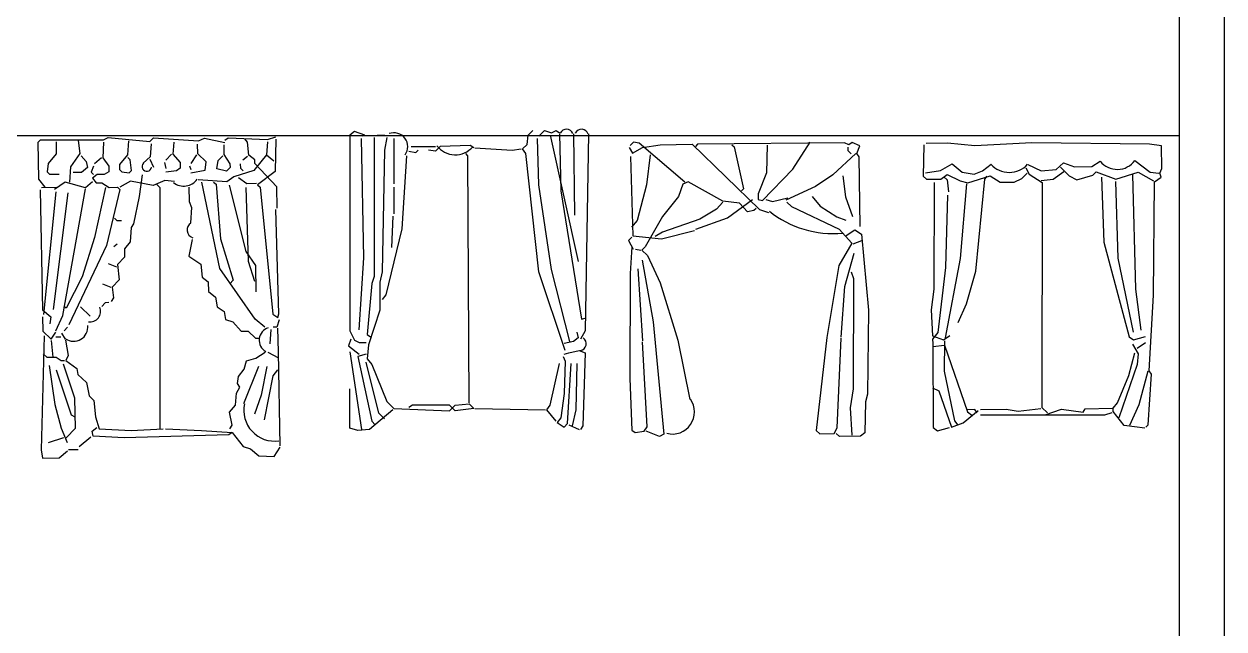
# Model space of a CAD drawing. Header units: inches. Extents: x 8.9 to 51.4, y 16 to 40.8.
# Drawn here: x 42.29 to 51.36, y 28.59 to 33.16 of the extents above; entities that cross this region are included whole.
import ezdxf

# ---------------------------------------------------------------- set-up
doc = ezdxf.new("R2010")
doc.units = ezdxf.units.IN
doc.header["$MEASUREMENT"] = 0
for name, color, linetype in [('02', 2, 'Continuous'), ('4', 4, 'Continuous'), ('kadrbm', 4, 'Continuous')]:
    doc.layers.add(name, color=color, linetype=linetype)

# ---------------------------------------------------------------- blocks, each defined once
blk = doc.blocks.new('kadrbm')
at = {"layer": 'kadrbm', "color": 4}
blk.add_lwpolyline([(0, 0), (0, 24.7972), (21, 24.7972), (21, 0), (0, 0)], close=True, dxfattribs=at)
blk.add_lwpolyline([(20.6631, 0.3257), (20.6631, 24.4603), (0.3369, 24.4603), (0.3369, 0.3257), (20.6631, 0.3257)], dxfattribs=at)

msp = doc.modelspace()

# ---------------------------------------------------------------- linework, layer by layer
at = {"layer": '02'}
for p, q in [((42.8892, 32.2851), (42.9248, 32.3037)), ((42.9248, 32.3037), (43.2398, 32.2733)), ((43.8056, 32.2831), (43.8322, 32.3016)), ((43.8322, 32.3016), (44.1289, 32.2888)), ((44.1289, 32.2888), (44.1915, 32.3079)), ((44.7859, 32.3483), (44.7508, 32.322)), ((44.7508, 32.322), (44.7508, 30.8414)), ((44.8647, 32.322), (44.7859, 32.3483)), ((45.0136, 32.322), (44.8472, 32.3132)), ((44.9348, 32.3045), (44.9348, 31.2531)), ((45.0312, 32.3045), (45.0136, 32.2081)), ((46.0913, 32.2519), (46.1, 32.322)), ((46.1, 32.322), (46.1351, 32.357)), ((46.1789, 32.3132), (46.2227, 32.357)), ((46.2227, 32.357), (46.2752, 32.3395)), ((46.2665, 32.322), (46.4767, 31.367)), ((46.2752, 32.3395), (46.3103, 32.357)), ((46.3103, 32.357), (46.3366, 32.3395)), ((46.3366, 32.3307), (46.3453, 31.9014)), ((46.4417, 32.3307), (46.4505, 31.7175)), ((46.5556, 32.3307), (46.5293, 30.8414)), ((42.3953, 32.2675), (42.413, 32.2858)), ((42.4002, 31.9891), (42.3953, 32.2675)), ((42.413, 32.2858), (42.8892, 32.2851)), ((42.5301, 32.2699), (42.5316, 32.1801)), ((42.7113, 32.1832), (42.7006, 32.2818)), ((42.8895, 32.2672), (42.8825, 32.1502)), ((43.0779, 32.2794), (43.0708, 32.1715)), ((43.2398, 32.2733), (43.2662, 32.3007)), ((43.2491, 32.2555), (43.2418, 32.1565)), ((43.2662, 32.3007), (43.608, 32.2797)), ((43.4196, 32.2674), (43.4121, 32.1775)), ((43.6008, 32.1807), (43.5995, 32.2526)), ((43.608, 32.2797), (43.6526, 32.2984)), ((43.6526, 32.2984), (43.8059, 32.2652)), ((43.7973, 32.2471), (43.7985, 32.1752)), ((43.9766, 32.2682), (43.9581, 32.2948)), ((43.9873, 32.1695), (43.9766, 32.2682)), ((44.1293, 32.2708), (44.122, 32.1719)), ((44.1918, 32.2899), (44.1871, 32.0472)), ((44.8559, 31.3933), (44.8384, 32.2957)), ((45.0837, 32.2957), (45.0837, 31.954)), ((45.2152, 32.2344), (45.3991, 32.2344)), ((45.4342, 32.2344), (45.3991, 32.1993)), ((45.662, 32.2431), (45.4342, 32.2344)), ((45.6882, 32.2256), (45.662, 32.2431)), ((45.697, 32.2256), (45.9774, 32.2081)), ((45.9774, 32.2081), (46.0475, 32.2168)), ((46.0562, 32.2168), (46.0913, 32.2519)), ((46.0825, 32.1818), (46.0562, 32.2168)), ((46.1789, 31.9453), (46.1701, 32.2957)), ((46.863, 32.2271), (46.8888, 32.1858)), ((46.8957, 32.2694), (46.871, 32.2439)), ((46.8888, 32.1858), (46.9632, 32.2288)), ((46.9375, 32.2618), (46.8957, 32.2694)), ((47.2851, 31.9672), (46.9375, 32.2618)), ((46.9632, 32.2288), (47.0964, 32.2479)), ((47.0964, 32.2479), (47.3385, 32.2521)), ((47.3385, 32.2521), (47.8482, 31.7599)), ((47.3803, 32.2528), (47.3639, 32.2358)), ((48.4907, 32.2639), (47.3803, 32.2528)), ((47.6392, 32.249), (47.6562, 32.2326)), ((47.6562, 32.2326), (47.7285, 31.9165)), ((47.9065, 32.2453), (47.9018, 32.0365)), ((48.1017, 32.065), (48.2318, 32.2677)), ((48.5244, 32.2477), (48.4907, 32.2639)), ((48.5164, 32.2309), (48.5168, 32.2059)), ((48.5492, 32.2649), (48.5244, 32.2477)), ((48.6081, 32.2409), (48.5492, 32.2649)), ((48.584, 32.182), (48.6081, 32.2409)), ((49.0913, 32.2491), (49.0873, 32.0122)), ((49.2709, 32.2604), (49.1075, 32.2576)), ((49.4755, 32.2395), (49.2709, 32.2604)), ((49.908, 32.2634), (49.4755, 32.2395)), ((50.7986, 32.2544), (49.908, 32.2634)), ((50.8887, 32.2397), (50.7986, 32.2544)), ((50.8917, 32.0682), (50.8887, 32.2397)), ((42.5316, 32.1801), (42.47, 32.1071)), ((42.6411, 32.0831), (42.7113, 32.1832)), ((42.7206, 32.1654), (42.7573, 32.1211)), ((42.7573, 32.1211), (42.767, 32.0763)), ((42.8736, 32.1501), (42.8205, 32.1042)), ((42.8825, 32.1502), (42.9285, 32.0882)), ((43.0708, 32.1715), (43.0092, 32.0985)), ((43.0894, 32.1359), (43.0712, 32.1535)), ((43.0998, 32.0552), (43.0894, 32.1359)), ((43.2418, 32.1565), (43.1887, 32.1107)), ((43.2702, 32.0761), (43.2421, 32.1385)), ((43.4032, 32.1773), (43.359, 32.1316)), ((43.4121, 32.1775), (43.4671, 32.1155)), ((43.5919, 32.1716), (43.5481, 32.108)), ((43.6647, 32.119), (43.6008, 32.1807)), ((43.7465, 32.0665), (43.7544, 32.1295)), ((43.7544, 32.1295), (43.7897, 32.1661)), ((43.7985, 32.1752), (43.8447, 32.1041)), ((43.9785, 32.1604), (43.943, 32.1328)), ((44.0328, 32.1344), (43.9873, 32.1695)), ((44.122, 32.1719), (44.0252, 32.0534)), ((44.0333, 32.1074), (44.0328, 32.1344)), ((44.122, 32.1719), (44.1767, 32.1279)), ((45.0136, 32.2081), (44.9961, 31.2882)), ((45.1801, 32.1643), (45.1451, 31.6123)), ((45.1976, 32.1993), (45.2502, 32.1906)), ((45.2502, 32.1906), (45.2677, 32.2081)), ((45.3991, 32.1993), (45.3466, 32.2081)), ((45.6444, 32.1643), (45.6269, 32.1818)), ((45.6532, 30.2982), (45.6444, 32.1643)), ((46.1789, 31.2882), (46.0825, 32.1818)), ((46.8725, 32.1605), (46.8913, 31.5595)), ((47.0226, 32.1714), (46.9932, 31.9454)), ((48.5757, 32.1818), (48.4031, 32.0202)), ((48.5168, 32.2059), (48.5423, 32.1812)), ((48.6012, 32.1572), (48.584, 32.182)), ((48.6103, 31.6313), (48.6012, 32.1572)), ((50.3605, 32.0834), (50.4251, 32.1254)), ((50.6864, 32.1299), (50.8023, 32.0421)), ((42.47, 32.1071), (42.4621, 32.0441)), ((42.4621, 32.0441), (42.4804, 32.0264)), ((42.6342, 31.9662), (42.6411, 32.0831)), ((42.7228, 32.0396), (42.6599, 32.0385)), ((42.767, 32.0763), (42.7228, 32.0396)), ((42.8118, 32.0861), (42.7946, 32.0409)), ((42.7946, 32.0409), (42.8129, 32.0232)), ((42.9293, 32.0432), (42.8937, 32.0247)), ((42.9285, 32.0882), (42.9293, 32.0432)), ((43.0092, 32.0985), (43.0099, 32.0626)), ((43.0099, 32.0626), (43.0281, 32.045)), ((43.0281, 32.045), (43.0822, 32.0369)), ((43.0822, 32.0369), (43.0998, 32.0552)), ((43.3504, 32.1135), (43.3601, 32.0687)), ((43.4413, 32.0522), (43.3606, 32.0418)), ((43.4679, 32.0706), (43.4413, 32.0522)), ((43.4671, 32.1155), (43.4679, 32.0706)), ((43.5395, 32.0898), (43.5489, 32.063)), ((43.5494, 32.0361), (43.6568, 32.0559)), ((43.6568, 32.0559), (43.6647, 32.119)), ((43.8187, 32.0498), (43.7465, 32.0665)), ((43.8451, 32.0772), (43.8187, 32.0498)), ((43.8447, 32.1041), (43.8451, 32.0772)), ((44.0252, 32.0534), (43.8733, 32.0058)), ((43.9261, 32.0696), (43.9255, 32.1056)), ((43.9444, 32.052), (43.9261, 32.0696)), ((44.1981, 31.9306), (44.0333, 32.1074)), ((44.1871, 32.0472), (44.0541, 31.9461)), ((47.9018, 32.0365), (47.8378, 31.8767)), ((47.8721, 31.8272), (48.1017, 32.065)), ((49.1032, 32.0369), (49.2173, 32.0553)), ((49.2173, 32.0553), (49.3062, 32.1058)), ((49.3062, 32.1058), (49.3809, 32.0418)), ((49.3809, 32.0418), (49.471, 32.027)), ((49.471, 32.027), (49.5359, 32.0527)), ((49.5359, 32.0527), (49.6004, 32.1028)), ((49.8311, 31.9925), (49.8712, 32.034)), ((49.8623, 32.0747), (49.8877, 32.0261)), ((49.8782, 32.0995), (49.9771, 32.0522)), ((49.9771, 32.0522), (50.0913, 32.0624)), ((50.068, 31.9884), (50.1487, 32.047)), ((50.0913, 32.0624), (50.1476, 32.1124)), ((50.1236, 32.0793), (50.1901, 32.0151)), ((50.1476, 32.1124), (50.2298, 32.0811)), ((50.2298, 32.0811), (50.3605, 32.0834)), ((50.3698, 32.0182), (50.3939, 32.0431)), ((50.3939, 32.0431), (50.5419, 31.9885)), ((50.5419, 31.9885), (50.7125, 32.0405)), ((50.7125, 32.0405), (50.828, 31.9772)), ((50.8023, 32.0421), (50.8678, 32.0351)), ((50.876, 32.0352), (50.8917, 32.0682)), ((50.8847, 32.0027), (50.876, 32.0352)), ((42.4462, 31.927), (42.4002, 31.9891)), ((42.4804, 32.0264), (42.5523, 32.0277)), ((42.5983, 31.9656), (42.5184, 31.9103)), ((42.7517, 31.9233), (42.5983, 31.9656)), ((42.8048, 31.9692), (42.7517, 31.9233)), ((42.8398, 32.0237), (42.8044, 31.9961)), ((42.8044, 31.9961), (42.8319, 31.9607)), ((42.8319, 31.9607), (42.8769, 31.9615)), ((42.8937, 32.0247), (42.8398, 32.0237)), ((42.8769, 31.9615), (42.9314, 31.9265)), ((43.0923, 31.9742), (43.0122, 31.9279)), ((43.2635, 31.9413), (43.0923, 31.9742)), ((43.1813, 32.0207), (43.1572, 31.8586)), ((43.3527, 31.9788), (43.2635, 31.9413)), ((43.2903, 31.9507), (43.3177, 31.9242)), ((43.4247, 31.971), (43.3527, 31.9788)), ((43.8201, 31.969), (43.6042, 31.9832)), ((43.7686, 31.3122), (43.6315, 31.9657)), ((43.7213, 31.9672), (43.7396, 31.9496)), ((43.7396, 31.9496), (43.7737, 31.5369)), ((43.8733, 32.0058), (43.8201, 31.969)), ((43.8385, 31.9423), (43.964, 31.4414)), ((43.9731, 31.9537), (43.9094, 31.9975)), ((44.0449, 31.9549), (43.9731, 31.9537)), ((44.0541, 31.9461), (44.0723, 31.9284)), ((46.2752, 31.3057), (46.1789, 31.9453)), ((46.9932, 31.9454), (46.9227, 31.677)), ((47.2687, 31.9502), (47.2369, 31.8578)), ((47.3101, 31.9677), (47.2687, 31.9502)), ((47.5715, 31.8219), (47.3101, 31.9677)), ((48.4031, 32.0202), (48.271, 31.9343)), ((48.4784, 32.0131), (48.4979, 31.8548)), ((49.0873, 32.0122), (49.1122, 31.9881)), ((49.1122, 31.9881), (49.2184, 31.9899)), ((49.1698, 31.9646), (49.1676, 31.1558)), ((49.2184, 31.9899), (49.2668, 32.0235)), ((49.2426, 32.0067), (49.2675, 31.9826)), ((49.2668, 32.0235), (49.3657, 31.9762)), ((49.2675, 31.9826), (49.2773, 31.8929)), ((49.3657, 31.9762), (49.4231, 31.9608)), ((49.3678, 31.388), (49.4151, 31.9525)), ((49.4231, 31.9608), (49.5938, 32.0128)), ((49.4838, 31.292), (49.5534, 31.9876)), ((49.5534, 31.9876), (49.5693, 32.0124)), ((49.5938, 32.0128), (49.6681, 31.9651)), ((49.6681, 31.9651), (49.7743, 31.967)), ((49.7743, 31.967), (49.8311, 31.9925)), ((49.8877, 32.0261), (49.9868, 31.9625)), ((49.9783, 31.9787), (50.068, 31.9884)), ((49.9868, 31.9625), (49.9838, 30.2632)), ((50.1901, 32.0151), (50.2478, 31.9834)), ((50.2478, 31.9834), (50.3698, 32.0182)), ((50.4354, 32.003), (50.4521, 31.5131)), ((50.5604, 31.3925), (50.5421, 31.9722)), ((50.6952, 31.1579), (50.672, 32.0235)), ((50.8268, 31.1112), (50.8363, 31.9692)), ((50.8363, 31.9692), (50.8847, 32.0027)), ((42.4106, 31.9084), (42.4264, 31.0013)), ((42.4193, 31.9265), (42.536, 31.9286)), ((42.5277, 31.8925), (42.436, 30.9655)), ((42.6176, 31.8851), (42.5073, 31.0027)), ((42.5799, 30.959), (42.7519, 31.9144)), ((42.9044, 31.926), (42.8212, 31.5472)), ((43.0125, 31.9099), (42.9121, 31.4859)), ((42.9314, 31.9265), (42.9942, 31.9276)), ((42.9942, 31.9276), (43.0125, 31.9099)), ((43.1572, 31.8586), (43.1159, 31.6512)), ((43.5333, 31.928), (43.5352, 31.8202)), ((43.9646, 31.9266), (43.9833, 31.3699)), ((44.0723, 31.9284), (44.17, 30.9688)), ((44.2009, 31.769), (44.1981, 31.9306)), ((45.0837, 31.9277), (45.0837, 31.7262)), ((46.3453, 31.9014), (46.503, 30.929)), ((47.2369, 31.8578), (47.1143, 31.7054)), ((47.7285, 31.9165), (47.7121, 31.8995)), ((47.8378, 31.8767), (47.8385, 31.8349)), ((48.271, 31.9343), (48.0474, 31.8302)), ((48.2473, 31.8588), (48.307, 31.7847)), ((48.4979, 31.8548), (48.5506, 31.7054)), ((49.2695, 31.8683), (49.2546, 31.3207)), ((43.5352, 31.8202), (43.5539, 31.7756)), ((43.5539, 31.7756), (43.547, 31.6587)), ((44.2149, 30.9696), (44.1921, 31.7598)), ((47.5225, 31.7626), (47.3985, 31.6853)), ((47.5717, 31.8136), (47.5225, 31.7626)), ((47.697, 31.8074), (47.5715, 31.8219)), ((47.6071, 31.6973), (47.7968, 31.8342)), ((47.7566, 31.7416), (47.697, 31.8074)), ((47.823, 31.7679), (47.8066, 31.7509)), ((47.8385, 31.8349), (47.8721, 31.8272)), ((47.8482, 31.7599), (47.9154, 31.7361)), ((47.897, 31.836), (47.9473, 31.8201)), ((47.9473, 31.8201), (48.0638, 31.8472)), ((48.056, 31.8137), (48.09, 31.7809)), ((48.09, 31.7809), (48.452, 31.6118)), ((48.307, 31.7847), (48.4337, 31.7034)), ((42.9714, 31.6936), (42.9896, 31.6759)), ((42.9896, 31.6759), (43.0256, 31.6766)), ((45.075, 31.7087), (45.0662, 31.4722)), ((46.9227, 31.677), (46.8818, 31.6262)), ((47.1143, 31.7054), (46.9846, 31.4776)), ((47.3985, 31.6853), (47.1163, 31.5885)), ((47.3665, 31.6096), (47.6071, 31.6973)), ((47.8066, 31.7509), (47.7566, 31.7416)), ((48.4337, 31.7034), (48.5009, 31.6795)), ((43.0984, 31.6239), (43.0913, 31.516)), ((43.1159, 31.6512), (43.0984, 31.6239)), ((45.1451, 31.6123), (45.0224, 31.113)), ((47.1163, 31.5885), (47.0585, 31.5541)), ((47.1088, 31.5383), (47.3583, 31.6011)), ((48.452, 31.6118), (48.5457, 31.5049)), ((48.503, 31.5626), (48.569, 31.6055)), ((48.569, 31.6055), (48.6197, 31.573)), ((42.9121, 31.4859), (42.6261, 30.888)), ((42.8212, 31.5472), (42.7276, 31.2491)), ((42.9928, 31.4963), (42.9662, 31.4779)), ((43.0913, 31.516), (43.0473, 31.4613)), ((43.5582, 31.5331), (43.5334, 31.4069)), ((43.7737, 31.5369), (43.869, 31.2241)), ((46.8831, 31.551), (46.8585, 31.5256)), ((46.8585, 31.5256), (46.8931, 31.4594)), ((46.8913, 31.5595), (47.1088, 31.5383)), ((48.5457, 31.5049), (48.4485, 31.3362)), ((48.6206, 31.5229), (48.5542, 31.4967)), ((48.6197, 31.573), (48.6715, 30.9977)), ((50.4521, 31.5131), (50.6443, 30.7976)), ((43.0484, 31.3985), (42.9955, 31.3436)), ((43.0473, 31.4613), (43.0484, 31.3985)), ((43.5334, 31.4069), (43.6243, 31.3456)), ((43.964, 31.4414), (44.0378, 31.3349)), ((46.8845, 31.4759), (46.8713, 31.2753)), ((46.9098, 31.4596), (46.9517, 31.452)), ((46.9846, 31.4776), (46.96, 31.4522)), ((46.96, 31.4522), (47.0025, 31.4112)), ((47.0025, 31.4112), (47.098, 31.2041)), ((48.493, 31.1783), (48.5637, 31.4301)), ((42.9234, 31.3514), (42.9868, 31.3255)), ((42.9955, 31.3436), (43.0065, 31.227)), ((43.6243, 31.3456), (43.635, 31.247)), ((44.0359, 30.9305), (43.7686, 31.3122)), ((43.9833, 31.3699), (44.0308, 31.2179)), ((44.0378, 31.3349), (44.0412, 31.1373)), ((44.8209, 30.8501), (44.8559, 31.3933)), ((46.4154, 30.7625), (46.2752, 31.3057)), ((46.9291, 31.3097), (46.9636, 30.7675)), ((46.9613, 31.377), (47.0446, 30.9108)), ((48.4485, 31.3362), (48.3578, 30.7918)), ((49.2546, 31.3207), (49.1978, 30.8295)), ((49.2557, 30.7897), (49.3678, 31.388)), ((50.6764, 30.8308), (50.5604, 31.3925)), ((42.7276, 31.2491), (42.6059, 31.0134)), ((43.0065, 31.227), (42.9535, 31.1722)), ((43.635, 31.247), (43.6806, 31.2118)), ((43.869, 31.2241), (43.8425, 31.1967)), ((44.9348, 31.2531), (44.9173, 31.2006)), ((44.9961, 31.2882), (44.9786, 31.2093)), ((46.3804, 30.6924), (46.1789, 31.2882)), ((46.8713, 31.2753), (46.8684, 30.4819)), ((48.5412, 31.2877), (48.5588, 31.2379)), ((48.5588, 31.2379), (48.5566, 30.4028)), ((49.4146, 31.0457), (49.4838, 31.292)), ((42.8812, 31.1979), (42.9445, 31.172)), ((42.9535, 31.1722), (42.9639, 31.0915)), ((43.6806, 31.2118), (43.6818, 31.14)), ((43.6818, 31.14), (43.7365, 31.096)), ((44.9173, 31.2006), (44.8822, 30.8151)), ((44.9786, 31.2093), (44.9786, 30.9991)), ((47.098, 31.2041), (47.2308, 30.7721)), ((48.4663, 30.7937), (48.493, 31.1783)), ((49.1676, 31.1558), (49.1458, 31.0002)), ((50.7333, 30.8482), (50.6952, 31.1579)), ((42.6059, 31.0134), (42.5876, 31.031)), ((42.9017, 31.0545), (42.8752, 31.0271)), ((42.9286, 31.055), (42.9017, 31.0545)), ((42.9639, 31.0915), (42.9464, 31.0643)), ((43.7365, 31.096), (43.7467, 31.0243)), ((45.0224, 31.113), (44.9961, 31.0779)), ((49.3517, 30.9057), (49.4146, 31.0457)), ((50.7959, 30.5388), (50.8268, 31.1112)), ((42.4264, 31.0013), (42.4902, 30.9485)), ((42.4274, 30.9474), (42.4293, 30.8396)), ((42.4902, 30.9485), (42.4822, 30.8944)), ((42.5281, 30.8413), (42.5799, 30.959)), ((42.7135, 31.0243), (42.7866, 30.9537)), ((43.7467, 31.0243), (43.8012, 30.9893)), ((43.8012, 30.9893), (43.8113, 30.9266)), ((44.17, 30.9688), (44.2063, 30.9425)), ((44.2063, 30.9425), (44.2149, 30.9696)), ((44.9786, 30.9991), (44.891, 30.7362)), ((48.6715, 30.9977), (48.6659, 30.3629)), ((49.1458, 31.0002), (49.1574, 30.8043)), ((42.6174, 30.8698), (42.5909, 30.8424)), ((43.8113, 30.9266), (43.8655, 30.9096)), ((43.8655, 30.9096), (43.9296, 30.8388)), ((44.1088, 30.8689), (44.0359, 30.9305)), ((44.154, 30.8517), (44.1469, 30.7438)), ((44.1986, 30.8705), (44.1717, 30.87)), ((44.2156, 30.9247), (44.1986, 30.8705)), ((44.2109, 30.682), (44.2078, 30.8617)), ((46.503, 30.929), (46.5293, 30.9377)), ((47.0446, 30.9108), (47.1263, 30.0605)), ((42.4389, 30.8038), (42.418, 29.941)), ((42.4293, 30.8396), (42.4932, 30.7778)), ((42.4932, 30.7778), (42.5282, 30.8323)), ((42.4934, 30.7688), (42.5046, 30.6433)), ((42.5288, 30.7964), (42.5648, 30.797)), ((42.601, 30.7797), (42.5733, 30.8242)), ((42.6012, 30.7707), (42.6212, 30.6543)), ((43.9296, 30.8388), (43.9835, 30.8398)), ((43.9835, 30.8398), (44.0384, 30.7868)), ((44.0384, 30.7868), (44.0653, 30.7873)), ((44.7596, 30.78), (44.7421, 30.7275)), ((44.7508, 30.8414), (44.7859, 30.7713)), ((44.7859, 30.7713), (44.8209, 30.7537)), ((44.8822, 30.8151), (44.9085, 30.7976)), ((46.4417, 30.7625), (46.3716, 30.745)), ((46.4767, 30.7888), (46.4417, 30.7625)), ((46.468, 30.8326), (46.4767, 30.7888)), ((46.5293, 30.8414), (46.4943, 30.78)), ((47, 30.1168), (46.9638, 30.7591)), ((47.2308, 30.7721), (47.3221, 30.3228)), ((48.3578, 30.7918), (48.2782, 30.089)), ((48.4365, 30.1084), (48.4664, 30.7854)), ((49.1574, 30.8043), (49.2396, 30.7731)), ((49.1978, 30.8295), (49.1578, 30.7798)), ((49.1578, 30.7798), (49.1584, 30.7472)), ((49.2396, 30.7731), (49.2881, 30.8066)), ((49.248, 30.7651), (49.2438, 30.5362)), ((50.6443, 30.7976), (50.6774, 30.7737)), ((50.6774, 30.7737), (50.7668, 30.7997)), ((42.4322, 30.669), (42.4596, 30.6425)), ((44.041, 30.6341), (44.1121, 30.6803)), ((44.1301, 30.6806), (44.2117, 30.6371)), ((44.2233, 29.9725), (44.2109, 30.682)), ((44.7421, 30.7275), (44.8209, 30.6661)), ((44.7508, 30.6837), (44.8384, 30.0967)), ((44.8209, 30.7537), (44.8735, 30.7537)), ((44.891, 30.7362), (44.8822, 30.6311)), ((46.3716, 30.6661), (46.4067, 30.6749)), ((46.4067, 30.6749), (46.4855, 30.6924)), ((46.4855, 30.6924), (46.5293, 30.6749)), ((46.5293, 30.6749), (46.5118, 30.123)), ((49.1584, 30.7472), (49.1614, 30.11)), ((49.1588, 30.7227), (49.2485, 30.7324)), ((49.2485, 30.7324), (49.4207, 30.2289)), ((50.6413, 30.5035), (50.6873, 30.6758)), ((50.6698, 30.7409), (50.7119, 30.6681)), ((50.7677, 30.7507), (50.7031, 30.7088)), ((50.7119, 30.6681), (50.7052, 30.5863)), ((42.4596, 30.6425), (42.5315, 30.6437)), ((42.4787, 30.5799), (42.5198, 30.2842)), ((42.5315, 30.6437), (42.5679, 30.6174)), ((42.5679, 30.6174), (42.5948, 30.6179)), ((42.6717, 30.3317), (42.5863, 30.5908)), ((42.6212, 30.6543), (42.6038, 30.618)), ((42.6038, 30.618), (42.6858, 30.5566)), ((43.9526, 30.5517), (43.9695, 30.6149)), ((43.9695, 30.6149), (44.041, 30.6341)), ((44.8735, 30.6661), (44.8121, 30.6486)), ((44.8121, 30.6486), (44.9173, 30.158)), ((44.9698, 30.2193), (44.8735, 30.6048)), ((44.8822, 30.6311), (44.9173, 30.5873)), ((44.9173, 30.5873), (45.0312, 30.3069)), ((46.2665, 30.2807), (46.3366, 30.5961)), ((46.3629, 30.6486), (46.3804, 30.6136)), ((46.3804, 30.6136), (46.3716, 30.3683)), ((46.3979, 30.1405), (46.4242, 30.5961)), ((46.468, 30.5961), (46.4592, 30.2456)), ((50.7052, 30.5863), (50.5652, 30.1835)), ((42.647, 30.2055), (42.5332, 30.5449)), ((42.6858, 30.5566), (42.6955, 30.5118)), ((42.6955, 30.5118), (42.7595, 30.4501)), ((43.9006, 30.443), (43.9087, 30.4971)), ((43.9087, 30.4971), (43.9526, 30.5517)), ((44.0601, 30.5716), (43.9482, 30.2911)), ((44.123, 30.5727), (44.0818, 30.3563)), ((44.1691, 30.5016), (44.1031, 30.168)), ((44.2043, 30.5472), (44.1691, 30.5016)), ((49.2438, 30.5362), (49.3238, 30.1619)), ((50.555, 30.2977), (50.6413, 30.5035)), ((50.7186, 30.2842), (50.7877, 30.5387)), ((50.7867, 30.1302), (50.8127, 30.5146)), ((50.8127, 30.5146), (50.7959, 30.5388)), ((42.7595, 30.4501), (42.7792, 30.3516)), ((43.8929, 30.371), (43.919, 30.4164)), ((43.919, 30.4164), (43.9006, 30.443)), ((44.7508, 30.1054), (44.7508, 30.4033)), ((46.8684, 30.4819), (46.8836, 30.0897)), ((48.5566, 30.4028), (48.5341, 30.2604)), ((49.1561, 30.4122), (49.2055, 30.3885)), ((42.6756, 30.1072), (42.6717, 30.3317)), ((42.7792, 30.3516), (42.8157, 30.3163)), ((42.8157, 30.3163), (42.8269, 30.1907)), ((43.8855, 30.281), (43.8929, 30.371)), ((44.0818, 30.3563), (44.0304, 30.2117)), ((45.0312, 30.3069), (45.0837, 30.2544)), ((46.3716, 30.3683), (46.3453, 30.1843)), ((48.6659, 30.3629), (48.6502, 30.3042)), ((49.2055, 30.3885), (49.3002, 30.1124)), ((42.5198, 30.2842), (42.5679, 30.1053)), ((43.8415, 30.2264), (43.8855, 30.281)), ((43.8612, 30.1279), (43.8415, 30.2264)), ((45.075, 30.2456), (44.8998, 30.0967)), ((45.0136, 30.1755), (44.9698, 30.2193)), ((45.0837, 30.2544), (45.5043, 30.2368)), ((45.2239, 30.2807), (45.1976, 30.2631)), ((45.5043, 30.2807), (45.2239, 30.2807)), ((45.5043, 30.2368), (45.5481, 30.2807)), ((45.5481, 30.2368), (45.5043, 30.2807)), ((45.5481, 30.2807), (45.6532, 30.2894)), ((45.6882, 30.2544), (45.5481, 30.2368)), ((45.6532, 30.2894), (45.6882, 30.2544)), ((45.697, 30.2544), (46.2314, 30.2456)), ((46.2402, 30.2456), (46.2665, 30.2807)), ((46.3103, 30.158), (46.2402, 30.2456)), ((46.4592, 30.2456), (46.4329, 30.123)), ((48.5341, 30.2604), (48.5461, 30.0519)), ((48.6502, 30.3042), (48.6459, 30.0703)), ((49.3895, 30.1467), (49.5022, 30.2385)), ((49.4776, 30.2462), (49.4204, 30.2452)), ((49.4207, 30.2289), (49.4538, 30.205)), ((49.4943, 30.222), (49.4776, 30.2462)), ((49.5184, 30.2469), (49.7144, 30.2504)), ((49.7144, 30.2504), (49.8045, 30.2356)), ((49.8045, 30.2356), (49.9758, 30.2549)), ((49.9838, 30.2632), (50.0253, 30.2231)), ((50.0093, 30.2065), (50.1311, 30.2495)), ((50.1311, 30.2495), (50.2948, 30.2278)), ((50.2948, 30.2278), (50.3107, 30.2526)), ((50.3107, 30.2526), (50.5149, 30.2562)), ((50.4586, 30.2062), (50.5155, 30.2235)), ((50.5231, 30.2563), (50.555, 30.2977)), ((50.5235, 30.2318), (50.5231, 30.2563)), ((50.607, 30.1271), (50.5235, 30.2318)), ((50.6479, 30.1278), (50.7186, 30.2842)), ((42.6742, 30.188), (42.647, 30.2055)), ((42.8269, 30.1907), (42.8554, 30.1013)), ((43.8437, 30.1006), (43.8612, 30.1279)), ((44.9173, 30.158), (44.9436, 30.1317)), ((46.3453, 30.1843), (46.319, 30.1492)), ((46.319, 30.1492), (46.3716, 30.1142)), ((46.3716, 30.1142), (46.3979, 30.1405)), ((46.4067, 30.1317), (46.4855, 30.0967)), ((49.3002, 30.1124), (49.3895, 30.1467)), ((49.3238, 30.1619), (49.3489, 30.1296)), ((49.5191, 30.2061), (50.4586, 30.2062)), ((50.7626, 30.1053), (50.607, 30.1271)), ((50.7706, 30.1136), (50.7867, 30.1302)), ((42.5871, 30.0338), (42.4709, 29.9958)), ((42.5679, 30.1053), (42.6146, 29.9983)), ((42.605, 30.0341), (42.6756, 30.1072)), ((42.7936, 30.0374), (42.7051, 29.964)), ((42.8018, 30.0824), (42.8373, 30.11)), ((42.8115, 30.0467), (42.8018, 30.0824)), ((43.0453, 30.0328), (42.8115, 30.0467)), ((42.8554, 30.1013), (43.0982, 30.0876)), ((43.8355, 30.0556), (43.0453, 30.0328)), ((43.0982, 30.0876), (43.3406, 30.1008)), ((43.3585, 30.1011), (43.6283, 30.0879)), ((43.6283, 30.0879), (43.8621, 30.074)), ((43.8621, 30.074), (43.8355, 30.0556)), ((43.8621, 30.074), (43.9449, 29.9676)), ((44.8121, 30.0879), (44.7508, 30.1054)), ((44.8998, 30.0967), (44.8121, 30.0879)), ((46.5118, 30.123), (46.4943, 30.0967)), ((46.8836, 30.0897), (46.9089, 30.0734)), ((46.9089, 30.0734), (46.9756, 30.0829)), ((46.9756, 30.0829), (47, 30.1168)), ((47.0932, 30.0432), (46.9923, 30.0832)), ((47.1263, 30.0605), (47.0932, 30.0432)), ((48.2782, 30.089), (48.3037, 30.0643)), ((48.3037, 30.0643), (48.4122, 30.0662)), ((48.4122, 30.0662), (48.4365, 30.1084)), ((48.4544, 30.0419), (48.4289, 30.0665)), ((48.613, 30.0447), (48.4544, 30.0419)), ((48.6459, 30.0703), (48.613, 30.0447)), ((49.1614, 30.11), (49.1945, 30.0861)), ((49.1945, 30.0861), (49.2839, 30.1121)), ((42.6246, 29.9446), (42.6964, 29.9458)), ((43.9449, 29.9676), (43.9991, 29.9506)), ((43.9991, 29.9506), (44.0629, 29.8978)), ((44.1798, 29.8909), (44.2234, 29.9635)), ((42.418, 29.941), (42.4281, 29.8783)), ((42.4281, 29.8783), (42.5538, 29.8805)), ((42.5538, 29.8805), (42.6157, 29.9354)), ((44.0629, 29.8978), (44.1798, 29.8909))]:
    msp.add_line(p, q, dxfattribs=at)
msp.add_lwpolyline([(43.3154, 31.9247), (43.3154, 30.0952)], dxfattribs=at)
for centre, radius, start, end in [((45.0837, 32.2344), 0.1051, 323.97263, 109.98311), ((46.3891, 32.3132), 0.0526, 23.19859, 153.43495), ((46.503, 32.3132), 0.0526, 18.43495, 153.43495), ((45.5481, 32.3483), 0.1752, 217.40536, 318.81408), ((50.5541, 32.2256), 0.1634, 217.8699, 324.1301), ((43.2161, 32.0842), 0.0359, 136, 351.53768), ((49.7371, 32.2277), 0.1879, 222.42367, 317.7357), ((43.495, 32.0621), 0.1258, 232.34019, 324.1301), ((48.4057, 32.3542), 0.7765, 231.58261, 275.25885), ((43.5838, 31.6055), 0.0629, 124.69007, 250.44395), ((42.786, 30.9896), 0.0808, 261.53768, 22.80141), ((42.6623, 30.8706), 0.1078, 236.00798, 5.76364), ((44.1644, 30.7711), 0.0988, 107.69924, 240.03624), ((46.4855, 30.745), 0.0526, 279.46232, 56.30993), ((47.1901, 30.2286), 0.167, 255.0546, 35.50852), ((44.1826, 30.2413), 0.2336, 168.00538, 277.84277)]:
    msp.add_arc(centre, radius, start, end, dxfattribs=at)
at = {"layer": '4'}
msp.add_line((30.6976, 32.3179), (51.0238, 32.3179), dxfattribs=at)

# ---------------------------------------------------------------- block references
at = {"layer": 'kadrbm'}
msp.add_blockref('kadrbm', (30.3607, 15.9922), dxfattribs=at)

doc.saveas('drawing.dxf')
